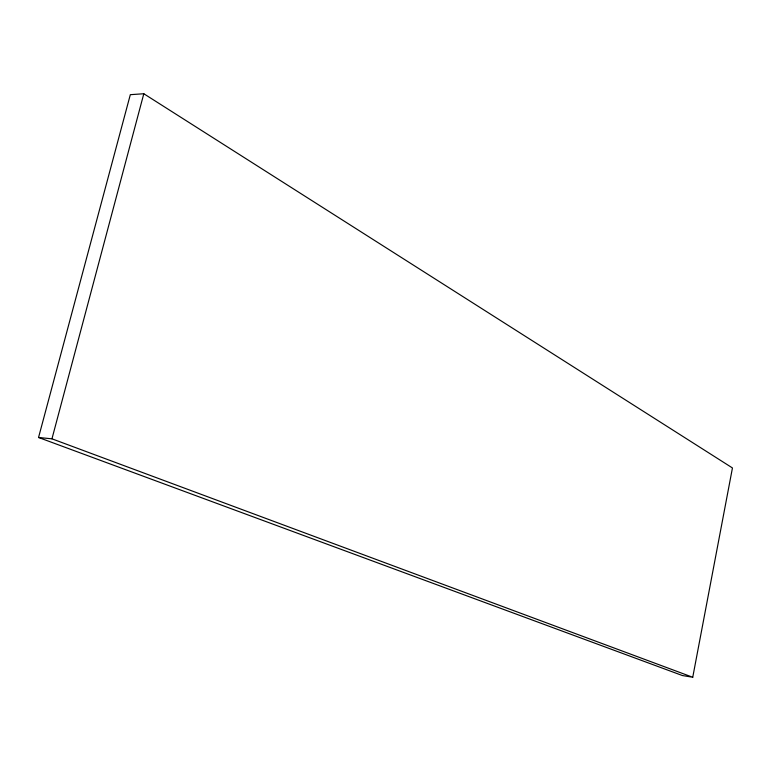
<?xml version="1.0" encoding="UTF-8"?>
<svg xmlns="http://www.w3.org/2000/svg" width="771" height="771" viewBox="0 0 771 771"><rect width="100%" height="100%" fill="white"/><g stroke="black" fill="none" stroke-linecap="round" stroke-linejoin="round"><path stroke-width="1.16" d="M692.743 677.256L732.45 467.949L143.811 93.744L130.318 94.679L38.55 437.485L682.422 675.541L692.743 677.256L51.956 438.824L38.55 437.485M51.956 438.824L143.811 93.744"/></g></svg>
